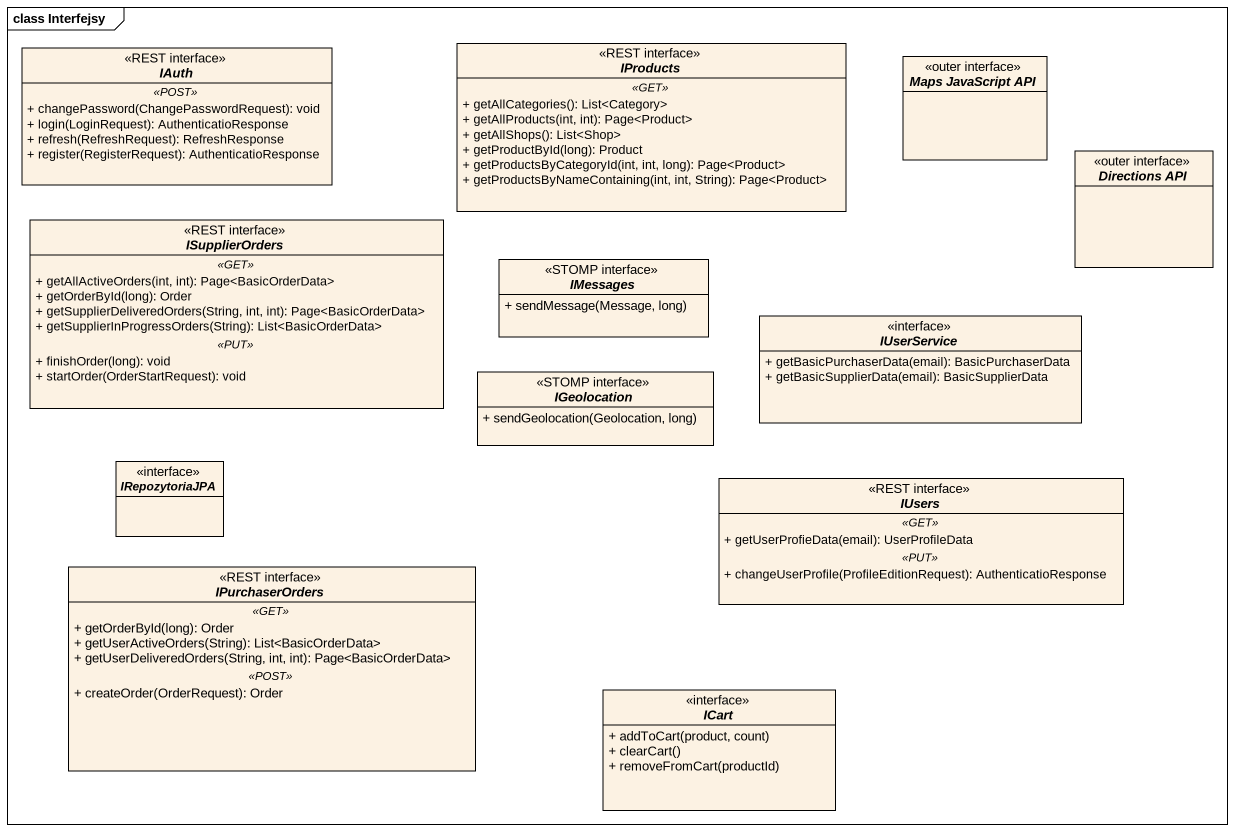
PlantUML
@startuml
mainframe class Interfejsy
hide circle
hide empty members
skinparam classAttributeIconSize 0
interface IAuth <<REST interface>> {
  .. <<POST>> ..
  + changePassword(ChangePasswordRequest): void
  + login(LoginRequest): AuthenticatioResponse
  + refresh(RefreshRequest): RefreshResponse
  + register(RegisterRequest): AuthenticatioResponse
}
interface IProducts <<REST interface>> {
  .. <<GET>> ..
  + getAllCategories(): List<Category>
  + getAllProducts(int, int): Page<Product>
  + getAllShops(): List<Shop>
  + getProductById(long): Product
  + getProductsByCategoryId(int, int, long): Page<Product>
  + getProductsByNameContaining(int, int, String): Page<Product>
}
interface "Maps JavaScript API" as Maps_JavaScript_API <<outer interface>>
interface "Directions API" as Directions_API <<outer interface>>
interface ISupplierOrders <<REST interface>> {
  .. <<GET>> ..
  + getAllActiveOrders(int, int): Page<BasicOrderData>
  + getOrderById(long): Order
  + getSupplierDeliveredOrders(String, int, int): Page<BasicOrderData>
  + getSupplierInProgressOrders(String): List<BasicOrderData>
  .. <<PUT>> ..
  + finishOrder(long): void
  + startOrder(OrderStartRequest): void
}
interface IMessages <<STOMP interface>> {
  + sendMessage(Message, long)
}
interface IUserService {
  + getBasicPurchaserData(email): BasicPurchaserData
  + getBasicSupplierData(email): BasicSupplierData
}
interface IGeolocation <<STOMP interface>> {
  + sendGeolocation(Geolocation, long)
}
interface IRepozytoriaJPA
interface IUsers <<REST interface>> {
  .. <<GET>> ..
  + getUserProfieData(email): UserProfileData
  .. <<PUT>> ..
  + changeUserProfile(ProfileEditionRequest): AuthenticatioResponse
}
interface IPurchaserOrders <<REST interface>> {
  .. <<GET>> ..
  + getOrderById(long): Order
  + getUserActiveOrders(String): List<BasicOrderData>
  + getUserDeliveredOrders(String, int, int): Page<BasicOrderData>
  .. <<POST>> ..
  + createOrder(OrderRequest): Order
}
interface ICart {
  + addToCart(product, count)
  + clearCart()
  + removeFromCart(productId)
}
@enduml
